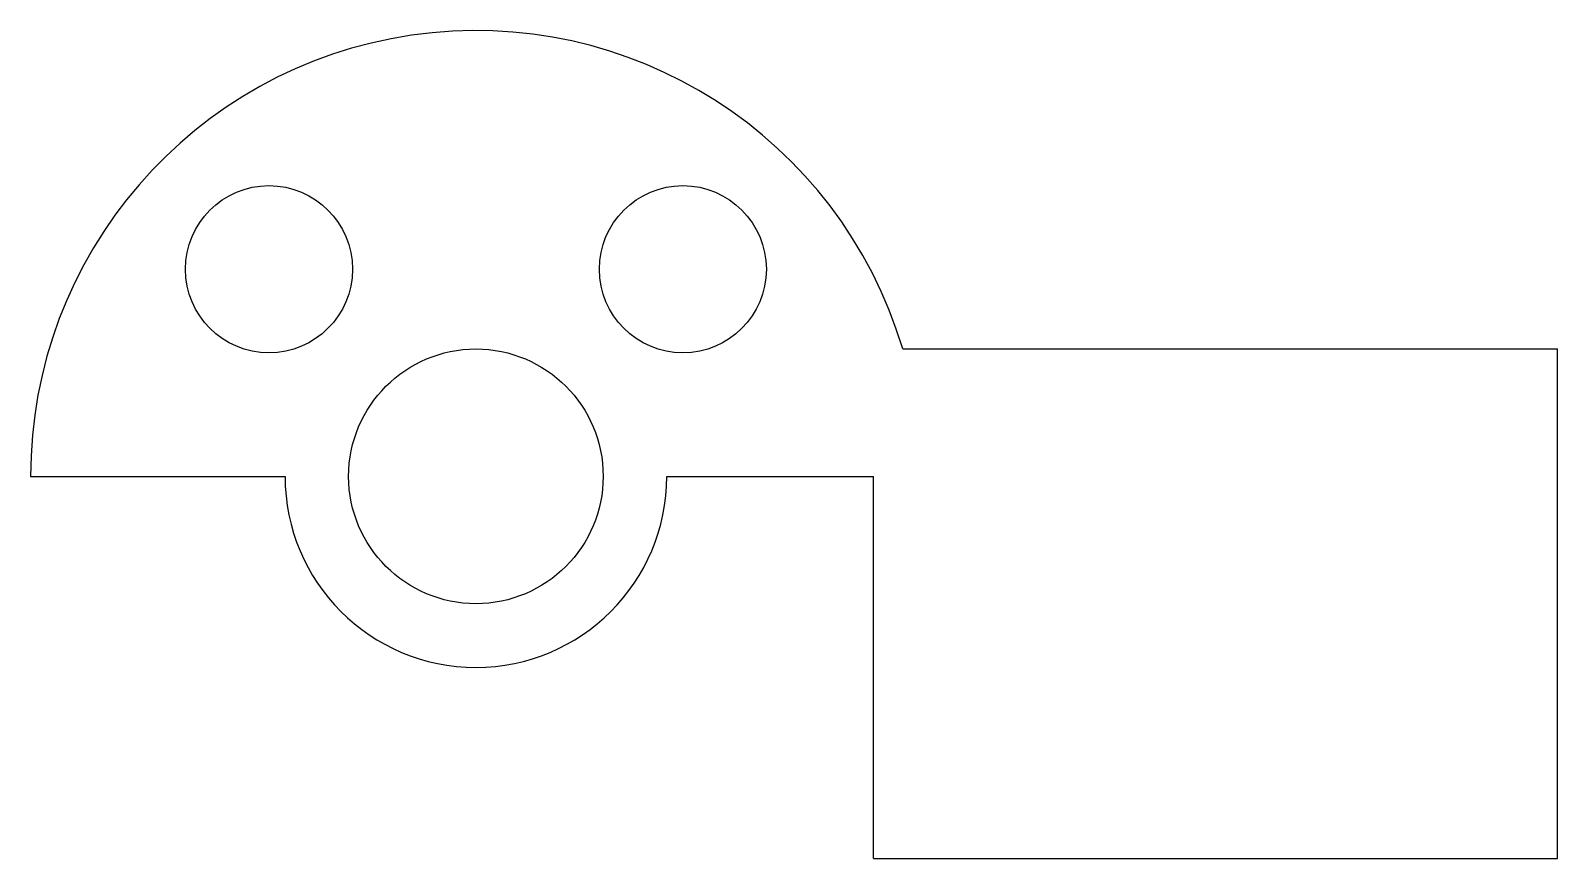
# Model space of a CAD drawing. Header units: inches. Extents: x -1.75 to 4.25, y -1.5 to 1.75.
import ezdxf

# ---------------------------------------------------------------- set-up
doc = ezdxf.new("R2010")
doc.units = ezdxf.units.IN
doc.header["$MEASUREMENT"] = 0

msp = doc.modelspace()

# ---------------------------------------------------------------- linework, layer by layer
for p, q in [((1.6771, 0.5), (4.25, 0.5)), ((4.25, -1.5), (4.25, 0.5)), ((-1.75, 0), (-0.75, 0)), ((0.75, 0), (1.5625, 0)), ((1.5625, -1.5), (1.5625, 0)), ((1.5625, -1.5), (4.25, -1.5))]:
    msp.add_line(p, q)
for centre, radius in [((-0.8132, 0.8132), 0.3281), ((0.8132, 0.8132), 0.3281), ((0, 0), 0.5)]:
    msp.add_circle(centre, radius)
for radius, start, end in [(1.75, 16.60155, 180), (0.75, -180, 0)]:
    msp.add_arc((0, 0), radius, start, end)

doc.saveas('drawing.dxf')
